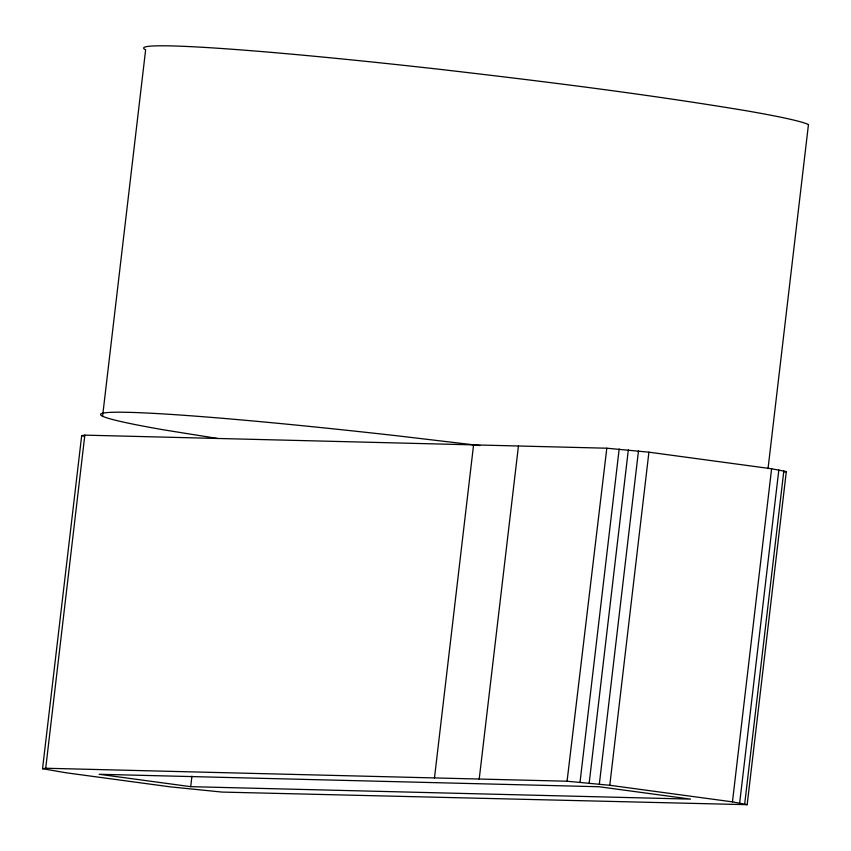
<?xml version="1.0" encoding="UTF-8"?>
<svg xmlns="http://www.w3.org/2000/svg" width="851" height="851" viewBox="0 0 851 851"><rect width="100%" height="100%" fill="white"/><g stroke="black" fill="none" stroke-linecap="round" stroke-linejoin="round"><path stroke-width="1.28" d="M42.55 768.708L81.685 435.606L84.834 435.138L606.806 448.211L648.919 452.179L771.602 468.773L786.313 471.592L747.167 804.684L222.047 792.079L169.923 786.813L66.197 772.793L42.55 768.708L45.709 768.24L567.074 781.229L609.784 785.282L732.456 801.876L747.167 804.684M45.709 768.24L84.834 435.138M102.588 416.203L145.638 49.783A335.666 13.467 6.7 0 1 440.871 69.452C542.81 81.27 644.707 93.876 745.965 110.704A335.666 13.467 6.7 0 1 808.45 124.576L768.038 468.582M190.698 786.664L690.565 799.11L599.04 786.739L99.173 774.282L190.698 786.664L191.943 776.112M434.478 777.931L473.581 444.818M479.219 779.048L518.45 445.967M580.042 782.09L619.177 448.988M589.2 782.963L628.336 449.86M599.349 784.048L638.473 450.945M609.784 785.282L648.919 452.179M732.456 801.876L771.602 468.773M739.668 803.025L778.825 469.922M744.689 803.982L783.835 470.88M567.074 781.229L606.806 448.211M784.218 471.901L786.313 471.592M479.826 445.562L397.821 435.872A335.666 13.467 6.7 0 0 165.083 430.074L217.462 438.446M81.685 435.606L84.164 436.308"/></g></svg>
